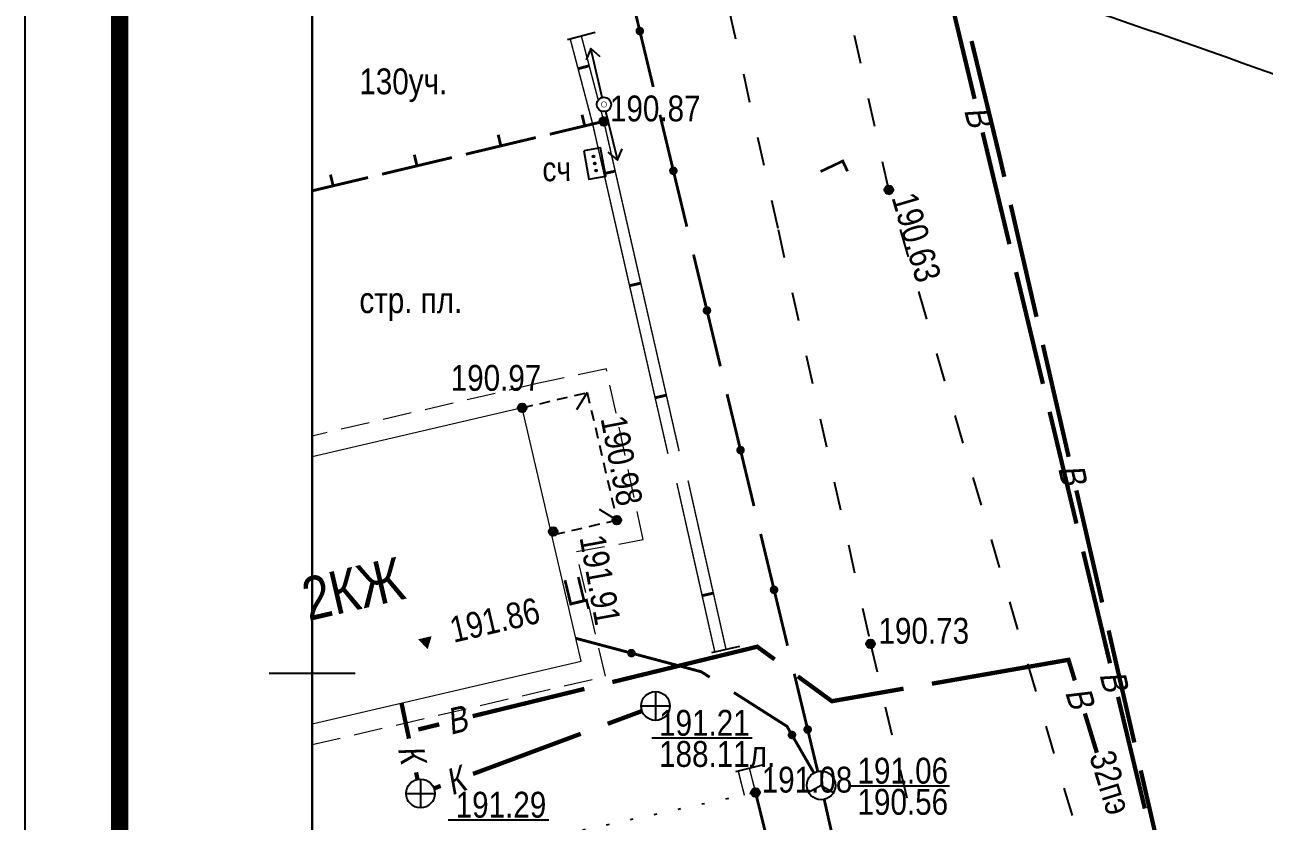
# Model space of a CAD drawing. Header units: millimetres. Extents: x 5990 to 6530, y 11480 to 11770.
# Drawn here: x 5990 to 6033.13, y 11644.85 to 11672.57 of the extents above; entities that cross this region are included whole.
import ezdxf
from ezdxf.enums import TextEntityAlignment as Align

# ---------------------------------------------------------------- set-up
doc = ezdxf.new("R2010")
doc.units = ezdxf.units.MM
for name, pattern in [('46200000', [3, 2, -1]), ('61342000', [4.5, 2, -2.5]), ('71999999', [1.7, 0.2, -1.5]), ('mm', [2.5, 1.5, -1])]:
    doc.linetypes.add(name, pattern=pattern)
for name, color, linetype in [('01 ПЛАНШЕТ', 7, 'Continuous'), ('02 ПЛАНОВО-ВЫСОТНОЕ ОБОСНОВАНИЕ', 7, 'Continuous'), ('03 ЗДАНИЯ И ИХ ЧАСТИ', 7, 'Continuous'), ('04 ПРОМЫШЛЕННЫЕ И СОЦ.-КУЛЬТ. ОБЪЕКТЫ', 7, 'Continuous'), ('06 ВОДОПРОВОД', 7, 'Continuous'), ('07 ЭЛЕКТРОКАБЕЛЬ', 7, 'Continuous'), ('08 ЛЭП', 7, 'Continuous'), ('09 СВЯЗЬ', 7, 'Continuous'), ('10 КАНАЛИЗАЦИЯ', 7, 'Continuous'), ('13 АВТОМОБИЛЬНЫЕ ДОРОГИ', 7, 'Continuous'), ('15 РЕЛЬЕФ', 7, 'Continuous'), ('16 РАСТИТЕЛЬНОСТЬ ГРУНТЫ И БОЛОТА', 7, 'Continuous'), ('17 ОГРАЖДЕНИЯ', 7, 'Continuous')]:
    doc.layers.add(name, color=color, linetype=linetype)
doc.layers.add('18 ГРАНИЦА ТОПОСЪЕМКИ', color=7, linetype='Continuous', plot=False)
doc.styles.add('Д-431', font='ARIALNI_1.TTF', dxfattribs={"height": 0.9})
doc.styles.add('Р-131', font='ARIALN.TTF')

# ---------------------------------------------------------------- blocks, each defined once
blk = doc.blocks.new('48100000')
at = {"color": 7}
blk.add_solid([(-0.075, 0), (-0.555, 0.83), (0.405, 0.83)], dxfattribs=at)
at = {"color": 7, "style": 'Д-431'}
blk.add_attdef('Z', (1.781, -0.064), '', height=1.8, dxfattribs=at)
blk = doc.blocks.new('*U39')
at = {"insert": (0, 0), "char_height": 3, "width": 0.64708, "attachment_point": 5, "style": 'Р-131'}
blk.add_mtext('2КЖ', dxfattribs=at)
blk = doc.blocks.new('82004000')
at = {"color": 7}
blk.add_line((0, 1), (0, -1), dxfattribs=at)
blk = doc.blocks.new('51325000')
blk.add_lwpolyline([(0, 0), (2, 0), (2, 1.2), (0, 1.2)], close=True)
for centre in [(0.5, 0.6), (1, 0.6), (1.5, 0.6)]:
    blk.add_circle(centre, 0.06)
at = {"style": 'Д-431', "oblique": 14.99997778}
blk.add_attdef('Z', (2.492125, -0.314035), '', height=2, dxfattribs=at)
blk = doc.blocks.new('*U41')
at = {"linetype": 'mm', "ltscale": 0.5}
for p, q in [((-4.56, 0), (-4.56, 4.645)), ((-4.56, 4.645), (4.56, 4.645)), ((4.56, 4.645), (4.56, 0))]:
    blk.add_line(p, q, dxfattribs=at)
for p, q in [((-4.56, 4.645), (-3.56, 3.645)), ((4.56, 4.645), (3.56, 3.645))]:
    blk.add_line(p, q)
blk = doc.blocks.new('*U42')
blk.add_lwpolyline([(1.933, -1.835), (8.933, -1.835)])
at = {"style": 'Д-431'}
blk.add_attdef('Z1', text='', height=1.8, dxfattribs=at).set_placement((2.048, 1.921), align=Align.TOP_LEFT)
for tag, p in [('Z2', (2.048, -2.047)), ('Z3', (2.5, -5.845)), ('Z4', (2.5, -7.911))]:
    blk.add_attdef(tag, p, '', height=1.8, dxfattribs=at)
blk.add_wipeout([(-0.114, -0.994), (-0.174, -0.985), (-0.244, -0.97), (-0.278, -0.961), (-0.356, -0.935), (-0.414, -0.91), (-0.492, -0.871), (-0.567, -0.824), (-0.619, -0.785), (-0.671, -0.741), (-0.711, -0.704), (-0.773, -0.635), (-0.798, -0.602), (-0.831, -0.556), (-0.864, -0.503), (-0.898, -0.44), (-0.936, -0.353), (-0.951, -0.308), (-0.966, -0.257), (-0.984, -0.18), (-0.995, -0.101), (-1, -0.027), (-0.999, 0.035), (-0.994, 0.11), (-0.988, 0.157), (-0.98, 0.197), (-0.962, 0.272), (-0.95, 0.312), (-0.936, 0.351), (-0.92, 0.391), (-0.901, 0.433), (-0.879, 0.478), (-0.872, 0.489), (-0.863, 0.505), (-0.855, 0.519), (-0.848, 0.53), (-0.838, 0.546), (-0.829, 0.559), (-0.818, 0.575), (-0.809, 0.588), (-0.802, 0.598), (-0.793, 0.609), (-0.769, 0.64), (-0.76, 0.65), (-0.749, 0.662), (-0.741, 0.671), (-0.729, 0.684), (-0.722, 0.692), (-0.711, 0.703), (-0.7, 0.714), (-0.687, 0.726), (-0.673, 0.739), (-0.665, 0.747), (-0.646, 0.763), (-0.636, 0.771), (-0.624, 0.782), (-0.61, 0.792), (-0.598, 0.802), (-0.584, 0.812), (-0.564, 0.826), (-0.554, 0.833), (-0.531, 0.847), (-0.518, 0.856), (-0.505, 0.863), (-0.49, 0.872), (-0.472, 0.881), (-0.461, 0.887), (-0.445, 0.896), (-0.427, 0.904), (-0.363, 0.932), (-0.333, 0.943), (-0.306, 0.952), (-0.267, 0.964), (-0.22, 0.976), (-0.158, 0.987), (-0.104, 0.995), (0, 1), (0.098, 0.995), (0.161, 0.987), (0.22, 0.975), (0.304, 0.953), (0.363, 0.932), (0.482, 0.876), (0.56, 0.829), (0.633, 0.774), (0.732, 0.682), (0.806, 0.593), (0.855, 0.518), (0.941, 0.339), (0.977, 0.213), (0.991, 0.132), (0.997, 0.071), (1, 0.015), (0.997, -0.08), (0.974, -0.226), (0.944, -0.33), (0.911, -0.413), (0.883, -0.469), (0.859, -0.512), (0.824, -0.566), (0.792, -0.611), (0.757, -0.653), (0.718, -0.696), (0.664, -0.748), (0.632, -0.775), (0.596, -0.803), (0.545, -0.838), (0.498, -0.867), (0.428, -0.904), (0.381, -0.925), (0.309, -0.951), (0.237, -0.972), (0.178, -0.984), (0.069, -0.998), (-0.048, -0.999)])
for points in [[(0, 1), (0, -1)], [(-1, 0), (1, 0)]]:
    blk.add_lwpolyline(points)
blk.add_circle((0, 0), 1)
blk = doc.blocks.new('*U43')
blk.add_lwpolyline([(-0.268, -2.223), (6.732, -2.223)])
at = {"style": 'Д-431'}
blk.add_attdef('Z1', text='', height=1.8, dxfattribs=at).set_placement((2.048, 1.921), align=Align.TOP_LEFT)
for tag, p in [('Z2', (2.048, -2.047)), ('Z3', (0.298, -6.233)), ('Z4', (0.298, -8.299))]:
    blk.add_attdef(tag, p, '', height=1.8, dxfattribs=at)
blk.add_wipeout([(-0.114, -0.994), (-0.174, -0.985), (-0.244, -0.97), (-0.278, -0.961), (-0.356, -0.935), (-0.414, -0.91), (-0.492, -0.871), (-0.567, -0.824), (-0.619, -0.785), (-0.671, -0.741), (-0.711, -0.704), (-0.773, -0.635), (-0.798, -0.602), (-0.831, -0.556), (-0.864, -0.503), (-0.898, -0.44), (-0.936, -0.353), (-0.951, -0.308), (-0.966, -0.257), (-0.984, -0.18), (-0.995, -0.101), (-1, -0.027), (-0.999, 0.035), (-0.994, 0.11), (-0.988, 0.157), (-0.98, 0.197), (-0.962, 0.272), (-0.95, 0.312), (-0.936, 0.351), (-0.92, 0.391), (-0.901, 0.433), (-0.879, 0.478), (-0.872, 0.489), (-0.863, 0.505), (-0.855, 0.519), (-0.848, 0.53), (-0.838, 0.546), (-0.829, 0.559), (-0.818, 0.575), (-0.809, 0.588), (-0.802, 0.598), (-0.793, 0.609), (-0.769, 0.64), (-0.76, 0.65), (-0.749, 0.662), (-0.741, 0.671), (-0.729, 0.684), (-0.722, 0.692), (-0.711, 0.703), (-0.7, 0.714), (-0.687, 0.726), (-0.673, 0.739), (-0.665, 0.747), (-0.646, 0.763), (-0.636, 0.771), (-0.624, 0.782), (-0.61, 0.792), (-0.598, 0.802), (-0.584, 0.812), (-0.564, 0.826), (-0.554, 0.833), (-0.531, 0.847), (-0.518, 0.856), (-0.505, 0.863), (-0.49, 0.872), (-0.472, 0.881), (-0.461, 0.887), (-0.445, 0.896), (-0.427, 0.904), (-0.363, 0.932), (-0.333, 0.943), (-0.306, 0.952), (-0.267, 0.964), (-0.22, 0.976), (-0.158, 0.987), (-0.104, 0.995), (0, 1), (0.098, 0.995), (0.161, 0.987), (0.22, 0.975), (0.304, 0.953), (0.363, 0.932), (0.482, 0.876), (0.56, 0.829), (0.633, 0.774), (0.732, 0.682), (0.806, 0.593), (0.855, 0.518), (0.941, 0.339), (0.977, 0.213), (0.991, 0.132), (0.997, 0.071), (1, 0.015), (0.997, -0.08), (0.974, -0.226), (0.944, -0.33), (0.911, -0.413), (0.883, -0.469), (0.859, -0.512), (0.824, -0.566), (0.792, -0.611), (0.757, -0.653), (0.718, -0.696), (0.664, -0.748), (0.632, -0.775), (0.596, -0.803), (0.545, -0.838), (0.498, -0.867), (0.428, -0.904), (0.381, -0.925), (0.309, -0.951), (0.237, -0.972), (0.178, -0.984), (0.069, -0.998), (-0.048, -0.999)])
for points in [[(0, 1), (0, -1)], [(-1, 0), (1, 0)]]:
    blk.add_lwpolyline(points)
blk.add_circle((0, 0), 1)
blk = doc.blocks.new('g5_115_1')
at = {"color": 0}
for points in [[(0, 0), (2, 0)], [(1.647, -0.252), (2, 0), (1.647, 0.252)]]:
    blk.add_lwpolyline(points, dxfattribs=at)
blk = doc.blocks.new('51321399')
at = {"layer": '08 ЛЭП', "xscale": 2, "yscale": 2, "zscale": 2}
blk.add_blockref('g5_115_1', (0, 0), dxfattribs=at)
blk = doc.blocks.new('51478610')
at = {"style": 'Д-431'}
blk.add_attdef('Z', (1.108, -0.778), '', height=1.8, dxfattribs=at)
at = {"color": 7}
blk.add_wipeout([(0.5, 0.049), (0.481, 0.146), (0.443, 0.237), (0.388, 0.319), (0.319, 0.388), (0.237, 0.443), (0.146, 0.481), (0.049, 0.5), (-0.049, 0.5), (-0.146, 0.481), (-0.237, 0.443), (-0.319, 0.388), (-0.388, 0.319), (-0.443, 0.237), (-0.481, 0.146), (-0.5, 0.049), (-0.5, -0.049), (-0.481, -0.146), (-0.443, -0.237), (-0.388, -0.319), (-0.319, -0.388), (-0.237, -0.443), (-0.146, -0.481), (-0.049, -0.5), (0.049, -0.5), (0.146, -0.481), (0.237, -0.443), (0.319, -0.388), (0.388, -0.319), (0.443, -0.237), (0.481, -0.146), (0.5, -0.049)], dxfattribs=at)
at = {"color": 7, "const_width": 0.375}
blk.add_lwpolyline([(0.013, 0.013, 1), (-0.013, -0.013, 1), (0.013, 0.013)], format="xyb", close=True, dxfattribs=at)
blk.add_circle((0, 0), 0.5)
blk = doc.blocks.new('*U48')
blk.add_lwpolyline([(1.933, -0.021), (8.933, -0.021)])
at = {"style": 'Д-431'}
blk.add_attdef('Z1', text='', height=1.8, dxfattribs=at).set_placement((2.048, 1.921), align=Align.TOP_LEFT)
for tag, p in [('Z2', (2.048, -2.047)), ('Z3', (2.585, -4.038)), ('Z4', (2.585, -6.104))]:
    blk.add_attdef(tag, p, '', height=1.8, dxfattribs=at)
blk.add_wipeout([(-0.114, -0.994), (-0.174, -0.985), (-0.244, -0.97), (-0.278, -0.961), (-0.356, -0.935), (-0.414, -0.91), (-0.492, -0.871), (-0.567, -0.824), (-0.619, -0.785), (-0.671, -0.741), (-0.711, -0.704), (-0.773, -0.635), (-0.798, -0.602), (-0.831, -0.556), (-0.864, -0.503), (-0.898, -0.44), (-0.936, -0.353), (-0.951, -0.308), (-0.966, -0.257), (-0.984, -0.18), (-0.995, -0.101), (-1, -0.027), (-0.999, 0.035), (-0.994, 0.11), (-0.988, 0.157), (-0.98, 0.197), (-0.962, 0.272), (-0.95, 0.312), (-0.936, 0.351), (-0.92, 0.391), (-0.901, 0.433), (-0.879, 0.478), (-0.872, 0.489), (-0.863, 0.505), (-0.855, 0.519), (-0.848, 0.53), (-0.838, 0.546), (-0.829, 0.559), (-0.818, 0.575), (-0.809, 0.588), (-0.802, 0.598), (-0.793, 0.609), (-0.769, 0.64), (-0.76, 0.65), (-0.749, 0.662), (-0.741, 0.671), (-0.729, 0.684), (-0.722, 0.692), (-0.711, 0.703), (-0.7, 0.714), (-0.687, 0.726), (-0.673, 0.739), (-0.665, 0.747), (-0.646, 0.763), (-0.636, 0.771), (-0.624, 0.782), (-0.61, 0.792), (-0.598, 0.802), (-0.584, 0.812), (-0.564, 0.826), (-0.554, 0.833), (-0.531, 0.847), (-0.518, 0.856), (-0.505, 0.863), (-0.49, 0.872), (-0.472, 0.881), (-0.461, 0.887), (-0.445, 0.896), (-0.427, 0.904), (-0.363, 0.932), (-0.333, 0.943), (-0.306, 0.952), (-0.267, 0.964), (-0.22, 0.976), (-0.158, 0.987), (-0.104, 0.995), (0, 1), (0.098, 0.995), (0.161, 0.987), (0.22, 0.975), (0.304, 0.953), (0.363, 0.932), (0.482, 0.876), (0.56, 0.829), (0.633, 0.774), (0.732, 0.682), (0.806, 0.593), (0.855, 0.518), (0.941, 0.339), (0.977, 0.213), (0.991, 0.132), (0.997, 0.071), (1, 0.015), (0.997, -0.08), (0.974, -0.226), (0.944, -0.33), (0.911, -0.413), (0.883, -0.469), (0.859, -0.512), (0.824, -0.566), (0.792, -0.611), (0.757, -0.653), (0.718, -0.696), (0.664, -0.748), (0.632, -0.775), (0.596, -0.803), (0.545, -0.838), (0.498, -0.867), (0.428, -0.904), (0.381, -0.925), (0.309, -0.951), (0.237, -0.972), (0.178, -0.984), (0.069, -0.998), (-0.048, -0.999)])
for points in [[(0, 1), (0, 0), (-0.866, -0.5)], [(0, 0), (0.866, -0.5)]]:
    blk.add_lwpolyline(points)
blk.add_circle((0, 0), 1)
blk = doc.blocks.new('_krest')
at = {"color": 3, "linetype": 'ByBlock', "lineweight": -2}
for p, q in [((0, -3), (0, 3)), ((-3, 0), (3, 0))]:
    blk.add_line(p, q, dxfattribs=at)
blk = doc.blocks.new('g5_330')
blk.add_hatch(color=0).paths.add_polyline_path([(0.15, 0, 1), (-0.15, 0, 1)])
at = {"color": 0}
blk.add_circle((0, 0), 0.15, dxfattribs=at)

msp = doc.modelspace()

# ---------------------------------------------------------------- hatches: boundary and pattern name
at = {"layer": '09 СВЯЗЬ', "linetype": 'Continuous', "ltscale": 0.5}
for points in [[(6011.437, 11672.207, 1), (6011.367, 11672.499, 1)], [(6012.605, 11667.345, 1), (6012.535, 11667.637, 1)], [(6013.774, 11662.484, 1), (6013.703, 11662.775, 1)], [(6014.942, 11657.622, 1), (6014.872, 11657.914, 1)], [(6016.11, 11652.76, 1), (6016.04, 11653.052, 1)], [(6010.965, 11650.742, 1), (6011.255, 11650.665, 1)], [(6017.278, 11647.899, 1), (6017.208, 11648.191, 1)], [(6016.622, 11647.984, 1), (6016.772, 11647.725, 1)]]:
    msp.add_hatch(color=5, dxfattribs=at).paths.add_polyline_path(points)

# ---------------------------------------------------------------- linework, layer by layer
at = {"layer": '01 ПЛАНШЕТ', "color": 7, "const_width": 0.6}
msp.add_lwpolyline([(5993.3, 11756.7), (5993.3, 11632.987)], dxfattribs=at)
at = {"layer": '02 ПЛАНОВО-ВЫСОТНОЕ ОБОСНОВАНИЕ'}
msp.add_lwpolyline([(6000, 11500), (6250, 11500), (6250, 11750), (6000, 11750)], close=True, dxfattribs=at)
at = {"layer": '03 ЗДАНИЯ И ИХ ЧАСТИ', "color": 7, "linetype": '46200000', "lineweight": 15, "ltscale": 0.5}
msp.add_lwpolyline([(6000, 11647.519), (6010.204, 11649.897), (6009.193, 11654.236), (6011.524, 11654.653), (6010.24, 11660.597), (6007.831, 11660.083), (6000, 11658.259)], dxfattribs=at)
at = {"layer": '03 ЗДАНИЯ И ИХ ЧАСТИ', "color": 7, "lineweight": 15}
msp.add_lwpolyline([(6000, 11648.238), (6009.364, 11650.42), (6007.308, 11659.243), (6000, 11657.54)], dxfattribs=at)
at = {"layer": '06 ВОДОПРОВОД', "color": 94, "linetype": 'Continuous', "ltscale": 0.5, "const_width": 0.15}
for points in [[(6023.051, 11669.993), (6022.118, 11673.883)], [(6024.264, 11664.937), (6023.331, 11668.826)], [(6024.309, 11666.306), (6025.205, 11662.408)], [(6025.43, 11660.074), (6024.497, 11663.964)], [(6025.429, 11661.433), (6026.325, 11657.535)], [(6026.596, 11655.212), (6025.663, 11659.102)], [(6026.594, 11656.365), (6027.491, 11652.467)], [(6027.763, 11650.35), (6026.83, 11654.24)], [(6027.715, 11651.492), (6028.611, 11647.594)], [(6005.588, 11648.509), (6009.473, 11649.458)], [(6028.975, 11645.294), (6028.042, 11649.183)], [(6028.835, 11646.62), (6029.731, 11642.721)]]:
    msp.add_lwpolyline(points, dxfattribs=at)
at = {"layer": '06 ВОДОПРОВОД', "color": 94, "linetype": 'Continuous', "ltscale": 0.5}
for points in [[(6022.946, 11672.007, 0.15, 0.15, 0), (6023.917, 11668.012, 0.15, 0.15, 0), (6024.085, 11667.281, 0, 0, 0)], [(6010.445, 11649.696, 0.15, 0.15, 0), (6015.487, 11650.927, 0.15, 0.15, 0), (6016.093, 11650.485, 0, 0, 0)], [(6021.565, 11649.639, 0.15, 0.15, 0), (6026.32, 11650.471, 0.15, 0.15, 0), (6026.539, 11649.753, 0, 0, 0)], [(6016.9, 11649.895, 0.15, 0.15, 0), (6018.085, 11649.03, 0.15, 0.15, 0), (6020.58, 11649.467, 0, 0, 0)]]:
    msp.add_lwpolyline(points, format="xyseb", dxfattribs=at)
at = {"layer": '06 ВОДОПРОВОД', "color": 94, "ltscale": 0.5, "const_width": 0.15}
msp.add_lwpolyline([(6026.889, 11648.606), (6027.307, 11647.237)], dxfattribs=at)
at = {"layer": '06 ВОДОПРОВОД', "color": 94, "linetype": 'Continuous', "ltscale": 0.5, "flags": 128}
msp.add_lwpolyline([(6003.693, 11648.046, 0.15, 0.15, 0), (6004.422, 11648.224, 0, 0, 0)], format="xyseb", dxfattribs=at)
at = {"layer": '09 СВЯЗЬ', "color": 5, "linetype": 'Continuous', "ltscale": 0.5}
for points in [[(6011.87, 11670.408, 0.1, 0.1, 0), (6011.402, 11672.353, 0.1, 0.1, 0), (6010.935, 11674.298, 0, 0, 0)], [(6013.038, 11665.547, 0.1, 0.1, 0), (6012.57, 11667.491, 0.1, 0.1, 0), (6012.103, 11669.436, 0, 0, 0)], [(6014.206, 11660.685, 0.1, 0.1, 0), (6013.738, 11662.63, 0.1, 0.1, 0), (6013.271, 11664.574, 0, 0, 0)], [(6015.374, 11655.823, 0.1, 0.1, 0), (6014.907, 11657.768, 0.1, 0.1, 0), (6014.439, 11659.713, 0, 0, 0)], [(6016.542, 11650.962, 0.1, 0.1, 0), (6016.075, 11652.906, 0.1, 0.1, 0), (6015.607, 11654.851, 0, 0, 0)]]:
    msp.add_lwpolyline(points, format="xyseb", dxfattribs=at)
at = {"layer": '09 СВЯЗЬ', "color": 5, "linetype": 'Continuous', "ltscale": 0.5, "flags": 128}
for points in [[(6009.177, 11651.219, 0.1, 0.1, 0), (6011.11, 11650.703, 0.1, 0.1, 0), (6013.537, 11650.056, 0.1, 0.1, 0), (6013.832, 11649.868, 0, 0, 0)], [(6017.71, 11646.1, 0.1, 0.1, 0), (6017.243, 11648.045, 0.1, 0.1, 0), (6016.776, 11649.989, 0, 0, 0)]]:
    msp.add_lwpolyline(points, format="xyseb", dxfattribs=at)
at = {"layer": '09 СВЯЗЬ', "color": 5, "ltscale": 0.5}
for points in [[(6014.676, 11649.331, 0.1, 0.1, 0), (6016.521, 11648.157, 0.1, 0.1, 0), (6016.697, 11647.854, 0.1, 0.1, 0), (6017.71, 11646.1, 0, 0, 0)], [(6018.757, 11641.426, 0.1, 0.1, 0), (6018.32, 11643.378, 0.1, 0.1, 0), (6017.71, 11646.1, 0, 0, 0)]]:
    msp.add_lwpolyline(points, format="xyseb", dxfattribs=at)
at = {"layer": '10 КАНАЛИЗАЦИЯ', "color": 34, "ltscale": 0.5, "const_width": 0.15}
for points in [[(6003.369, 11647.728), (6003.11, 11648.963)], [(6010.284, 11648.244), (6011.949, 11648.864)]]:
    msp.add_lwpolyline(points, dxfattribs=at)
at = {"layer": '10 КАНАЛИЗАЦИЯ', "color": 34, "linetype": 'Continuous', "ltscale": 0.5, "const_width": 0.15}
msp.add_lwpolyline([(6005.598, 11646.5), (6009.346, 11647.895)], dxfattribs=at)
at = {"layer": '10 КАНАЛИЗАЦИЯ', "color": 34, "linetype": 'Continuous', "ltscale": 0.5, "flags": 128}
for points in [[(6003.77, 11645.82, 0.15, 0.15, 0), (6003.616, 11646.554, 0, 0, 0)], [(6003.77, 11645.82, 0.15, 0.15, 0), (6004.473, 11646.082, 0, 0, 0)]]:
    msp.add_lwpolyline(points, format="xyseb", dxfattribs=at)
at = {"layer": '15 РЕЛЬЕФ', "color": 32, "linetype": 'Continuous', "ltscale": 0.5, "elevation": 190.499}
msp.add_lwpolyline([(6019.361, 11675.598, -0.013476), (6037.405, 11669.415, -0.145783), (6043.031, 11665.169, 0.186739), (6059.68, 11654.57, 0.001447), (6060.089, 11654.489, 0.001447)], format="xyb", dxfattribs=at)
at = {"layer": '15 РЕЛЬЕФ'}
for p in [(6010.15, 11669.21, 190.87), (6020.069, 11666.83, 382.61), (6007.308, 11659.243), (6010.605, 11655.329), (6008.39, 11654.94, 191.91), (6019.427, 11651.024, 382.71), (6015.43, 11645.85, 191.08)]:
    msp.add_point(p, dxfattribs=at)
at = {"layer": '16 РАСТИТЕЛЬНОСТЬ ГРУНТЫ И БОЛОТА', "color": 7, "linetype": '71999999', "ltscale": 0.5, "elevation": 191.29, "flags": 128}
msp.add_lwpolyline([(6021.11, 11622.86), (6015.43, 11645.85), (6000, 11642.494)], dxfattribs=at)
at = {"layer": '17 ОГРАЖДЕНИЯ', "color": 7, "ltscale": 0.5, "flags": 128}
for points in [[(6009.763, 11669.108, 0.05, 0.05, 0), (6008.983, 11672.068, 0, 0, 0)], [(6009.763, 11669.108, 0.05, 0.05, 0), (6008.983, 11672.068, 0, 0, 0)], [(6012.38, 11657.641, 0.05, 0.05, 0), (6009.76, 11669.121, 0, 0, 0)], [(6012.38, 11657.641, 0.05, 0.05, 0), (6009.76, 11669.121, 0, 0, 0)], [(6014.01, 11650.752, 0.05, 0.05, 0), (6012.69, 11656.622, 0, 0, 0)], [(6014.01, 11650.752, 0.05, 0.05, 0), (6012.69, 11656.622, 0, 0, 0)], [(6015.042, 11645.752, 0.05, 0.05, 0), (6014.828, 11646.599, 0, 0, 0)], [(6015.042, 11645.752, 0.05, 0.05, 0), (6014.828, 11646.599, 0, 0, 0)]]:
    msp.add_lwpolyline(points, format="xyseb", dxfattribs=at)
at = {"layer": '17 ОГРАЖДЕНИЯ', "color": 7, "ltscale": 0.5}
for points, const_width in [([(6010.15, 11669.21), (6009.37, 11672.17)], 0.05), ([(6012.77, 11657.73), (6010.15, 11669.21)], 0.05), ([(6014.4, 11650.84), (6013.08, 11656.71)], 0.05), ([(6015.43, 11645.85), (6015.216, 11646.697)], 0.05), ([(6015.953, 11643.732), (6015.43, 11645.85)], 0.1)]:
    msp.add_lwpolyline(points, dxfattribs=dict(at, const_width=const_width))
at = {"layer": '17 ОГРАЖДЕНИЯ', "color": 7, "linetype": 'Continuous', "ltscale": 0.5, "const_width": 0.1}
for points in [[(6009.64, 11671.144), (6009.254, 11671.042)], [(6009.485, 11669.052), (6009.392, 11669.441)], [(6006.566, 11668.357), (6006.474, 11668.746)], [(6003.648, 11667.662), (6003.555, 11668.051)], [(6000.73, 11666.967), (6000.637, 11667.356)], [(6010.545, 11667.479), (6010.155, 11667.39)], [(6011.435, 11663.58), (6011.045, 11663.491)], [(6012.325, 11659.68), (6011.935, 11659.591)], [(6013.961, 11652.791), (6013.571, 11652.704)]]:
    msp.add_lwpolyline(points, dxfattribs=at)
at = {"layer": '17 ОГРАЖДЕНИЯ', "color": 7, "ltscale": 0.5}
msp.add_lwpolyline([(6008.269, 11668.762, 0.1, 0.1, 0), (6009.485, 11669.052, 0.1, 0.1, 0), (6010.15, 11669.21, 0, 0, 0)], format="xyseb", dxfattribs=at)
at = {"layer": '17 ОГРАЖДЕНИЯ', "color": 7, "linetype": 'Continuous', "ltscale": 0.5}
for points in [[(6005.35, 11668.067, 0.1, 0.1, 0), (6006.566, 11668.357, 0.1, 0.1, 0), (6007.782, 11668.646, 0, 0, 0)], [(6002.432, 11667.372, 0.1, 0.1, 0), (6003.648, 11667.662, 0.1, 0.1, 0), (6004.864, 11667.951, 0, 0, 0)]]:
    msp.add_lwpolyline(points, format="xyseb", dxfattribs=at)
at = {"layer": '17 ОГРАЖДЕНИЯ', "color": 7, "linetype": 'Continuous', "ltscale": 0.5, "flags": 128}
msp.add_lwpolyline([(6000, 11666.793, 0.1, 0.1, 0), (6000.73, 11666.967, 0.1, 0.1, 0), (6001.946, 11667.256, 0, 0, 0)], format="xyseb", dxfattribs=at)

# ---------------------------------------------------------------- block references
at = {"layer": '02 ПЛАНОВО-ВЫСОТНОЕ ОБОСНОВАНИЕ', "color": 3, "xscale": 0.5, "yscale": 0.5, "zscale": 0.5}
msp.add_blockref('_krest', (6000, 11650.001), dxfattribs=at)
at = {"layer": '03 ЗДАНИЯ И ИХ ЧАСТИ', "xscale": 0.5, "yscale": 0.5, "zscale": 0.5}
for name, p, rotation in [('*U41', (6007.826, 11657.022), 283.1133585305266), ('*U39', (6001.425, 11652.943), 13)]:
    msp.add_blockref(name, p, dxfattribs=dict(at, rotation=rotation))
at = {"layer": '03 ЗДАНИЯ И ИХ ЧАСТИ'}
ref = msp.add_blockref('48100000', (6004.056, 11650.844), dxfattribs=dict(at, xscale=0.5000000000000001, yscale=0.5000000000000001, zscale=0.5000000000000001, rotation=13.11335853049908))
ref.add_attrib('Z', '191.86', (6004.92, 11651.06), dxfattribs={"layer": '0', "color": 7, "height": 0.9, "rotation": 13.1134, "style": 'Д-431'})
at = {"layer": '07 ЭЛЕКТРОКАБЕЛЬ'}
ref = msp.add_blockref('51325000', (6009.449, 11668.18, 191.55), dxfattribs=dict(at, xscale=0.4999999999999999, yscale=0.4999999999999999, zscale=0.4999999999999999, rotation=280.4692274660201))
ref.add_attrib('D_001', 'сч', (6008.019, 11667.122, 191.55), dxfattribs={"layer": '0', "height": 0.85, "rotation": 0.9224, "style": 'Д-431'})
at = {"layer": '08 ЛЭП', "color": 7, "xscale": 0.5, "yscale": 0.5, "zscale": 0.5}
for rotation in [103.0363492687364, 283.5234211950812]:
    msp.add_blockref('51321399', (6010.154, 11669.799, 382.66), dxfattribs=dict(at, rotation=rotation))
at = {"layer": '15 РЕЛЬЕФ', "color": 7, "lineweight": 15}
for p in [(6010.15, 11669.21, 190.87), (6015.43, 11645.85, 191.08)]:
    msp.add_blockref('g5_330', p, dxfattribs=at)
at = {"layer": '15 РЕЛЬЕФ'}
for p in [(6020.069, 11666.83, 382.61), (6007.308, 11659.243), (6010.605, 11655.329), (6019.427, 11651.024, 382.71)]:
    msp.add_blockref('g5_330', p, dxfattribs=at)
at = {"layer": '15 РЕЛЬЕФ', "color": 7, "lineweight": 15, "rotation": 280.2620041352195}
msp.add_blockref('g5_330', (6008.39, 11654.94, 191.91), dxfattribs=at)
at = {"layer": '17 ОГРАЖДЕНИЯ'}
for p, xscale, yscale, zscale, rotation in [((6009.37, 11672.17, 177.03), 0.5, 0.5, 0.5, 284.7626169692762), ((6014.4, 11650.84, 177.26), 0.4999999999999999, 0.4999999999999999, 0.4999999999999999, 102.6734154628788), ((6015.216, 11646.697, 178.2), 0.5, 0.5, 0.5, 284.1735805898576)]:
    msp.add_blockref('82004000', p, dxfattribs=dict(at, xscale=xscale, yscale=yscale, zscale=zscale, rotation=rotation))

# ---------------------------------------------------------------- texts
at = {"layer": '03 ЗДАНИЯ И ИХ ЧАСТИ', "color": 7, "style": 'Д-431'}
msp.add_text('130уч.', height=0.9, dxfattribs=at).set_placement((6001.641, 11670.152))
msp.add_text('Ц', height=0.9, rotation=13.5035, dxfattribs=at).set_placement((6008.88, 11652.334))
at = {"layer": '04 ПРОМЫШЛЕННЫЕ И СОЦ.-КУЛЬТ. ОБЪЕКТЫ', "color": 7, "lineweight": 25, "style": 'Д-431'}
msp.add_text('стр. пл.', height=0.9, dxfattribs=at).set_placement((6003.435, 11662.852), align=Align.MIDDLE)
at = {"layer": '06 ВОДОПРОВОД', "color": 7, "linetype": 'Continuous', "ltscale": 0.5, "style": 'Д-431', "oblique": 10}
for rotation, p in [(283.4887, (6022.681, 11669.606)), (282.9475, (6025.952, 11657.151)), (283.4887, (6027.393, 11649.963)), (286.9679, (6026.194, 11649.344)), (13.7277, (6004.811, 11647.856))]:
    msp.add_text('В', height=0.9, rotation=rotation, dxfattribs=at).set_placement(p)
at = {"layer": '06 ВОДОПРОВОД', "style": 'Д-431'}
msp.add_text('32пэ', height=0.9, rotation=287.1717, dxfattribs=at).set_placement((6027.032, 11647.133))
at = {"layer": '10 КАНАЛИЗАЦИЯ', "color": 7, "linetype": 'Continuous', "ltscale": 0.5, "style": 'Д-431', "oblique": 10}
for rotation, p in [(281.8529, (6002.978, 11647.402)), (20.4122, (6004.854, 11645.743))]:
    msp.add_text('К', height=0.9, rotation=rotation, dxfattribs=at).set_placement(p)
at = {"layer": '13 АВТОМОБИЛЬНЫЕ ДОРОГИ', "color": 7, "lineweight": 25, "style": 'Р-131'}
msp.add_text('Г', height=0.9, rotation=295.4222, dxfattribs=at).set_placement((6017.638, 11667.58))
at = {"layer": '15 РЕЛЬЕФ', "color": 7, "lineweight": 25, "style": 'Д-431'}
for s, rotation, p in [('190.63', 286.3406, (6020.155, 11666.562, 382.61)), ('190.98', 280.9446, (6010.032, 11658.869)), ('191.91', 280.262, (6009.3, 11654.731, 191.91))]:
    msp.add_text(s, height=0.9, rotation=rotation, dxfattribs=at).set_placement(p)
for s, p in [('190.97', (6004.821, 11659.833)), ('190.73', (6019.708, 11651.031, 382.71))]:
    msp.add_text(s, height=0.9, dxfattribs=at).set_placement(p)

# ---------------------------------------------------------------- next in the draw order: block references
at = {"layer": '08 ЛЭП', "xscale": 0.5, "yscale": 0.5, "zscale": 0.5}
msp.add_blockref('51478610', (6010.154, 11669.799, 382.66), dxfattribs=at)
at = {"layer": '10 КАНАЛИЗАЦИЯ'}
ref = msp.add_blockref('*U43', (6011.949, 11648.864, 383.2), dxfattribs=dict(at, xscale=0.5, yscale=0.5, zscale=0.5))
ref.add_attrib('Z1', '191.21', dxfattribs={"layer": '0', "height": 0.9, "style": 'Д-431'}).set_placement((6012.073, 11648.728, 383.2), align=Align.TOP_LEFT)
ref.add_attrib('Z2', '188.11л.', (6012.073, 11646.744, 383.2), dxfattribs={"layer": '0', "height": 0.9, "style": 'Д-431'})
ref = msp.add_blockref('*U42', (6003.77, 11645.82, 191.29), dxfattribs=dict(at, xscale=0.5, yscale=0.5, zscale=0.5))
ref.add_attrib('Z1', '191.29', dxfattribs={"layer": '0', "height": 0.9, "style": 'Д-431'}).set_placement((6004.994, 11645.878, 191.29), align=Align.TOP_LEFT)

# ---------------------------------------------------------------- next in the draw order: linework, layer by layer
at = {"layer": '13 АВТОМОБИЛЬНЫЕ ДОРОГИ', "linetype": '61342000', "ltscale": 0.5, "elevation": 229.631}
msp.add_lwpolyline([(6031.513, 11625.503), (6030.887, 11629.934), (6023.92, 11653.695), (6020.069, 11666.83), (6013.994, 11694.072), (6009.898, 11711.178), (6004.38, 11738.675), (6001.405, 11750)], dxfattribs=at)
at = {"layer": '13 АВТОМОБИЛЬНЫЕ ДОРОГИ', "linetype": '61342000', "ltscale": 0.5, "elevation": 191.55}
msp.add_lwpolyline([(6000, 11734.089), (6004.595, 11714.928), (6010.6, 11690.625), (6016.212, 11665.45), (6019.427, 11651.024), (6024.269, 11630.517), (6025.371, 11625.85, -0.000191), (6025.371, 11625.845, -0.000191)], format="xyb", dxfattribs=at)

# ---------------------------------------------------------------- next in the draw order: texts
at = {"layer": '15 РЕЛЬЕФ', "color": 7, "lineweight": 25, "style": 'Д-431'}
msp.add_text('190.87', height=0.9, dxfattribs=at).set_placement((6010.363, 11669.21, 190.87))

# ---------------------------------------------------------------- next in the draw order: block references
at = {"layer": '09 СВЯЗЬ'}
ref = msp.add_blockref('*U48', (6017.71, 11646.1), dxfattribs=dict(at, xscale=0.5, yscale=0.5, zscale=0.5))
ref.add_attrib('Z1', '191.06', dxfattribs={"layer": '0', "height": 0.9, "style": 'Д-431'}).set_placement((6018.977, 11647.062), align=Align.TOP_LEFT)
ref.add_attrib('Z2', '190.56', (6018.977, 11645.078), dxfattribs={"layer": '0', "height": 0.9, "style": 'Д-431'})

# ---------------------------------------------------------------- next in the draw order: linework, layer by layer
at = {"layer": '01 ПЛАНШЕТ', "color": 7}
msp.add_lwpolyline([(5990, 11480), (6260, 11480), (6260, 11770), (5990, 11770)], close=True, dxfattribs=at)
at = {"layer": '18 ГРАНИЦА ТОПОСЪЕМКИ', "color": 2, "lineweight": 30}
msp.add_lwpolyline([(6045.062, 11589.511), (6070.615, 11595.602), (6065.504, 11624.195), (6064.18, 11629.26), (6059.884, 11654.529), (6051.273, 11705.187), (6032.172, 11750), (6000, 11750), (6000, 11616.876)], dxfattribs=at)

# ---------------------------------------------------------------- next in the draw order: texts
at = {"layer": '15 РЕЛЬЕФ', "color": 7, "lineweight": 25, "style": 'Д-431'}
msp.add_text('191.08', height=0.9, dxfattribs=at).set_placement((6015.643, 11645.85, 191.08))

doc.saveas('drawing.dxf')
